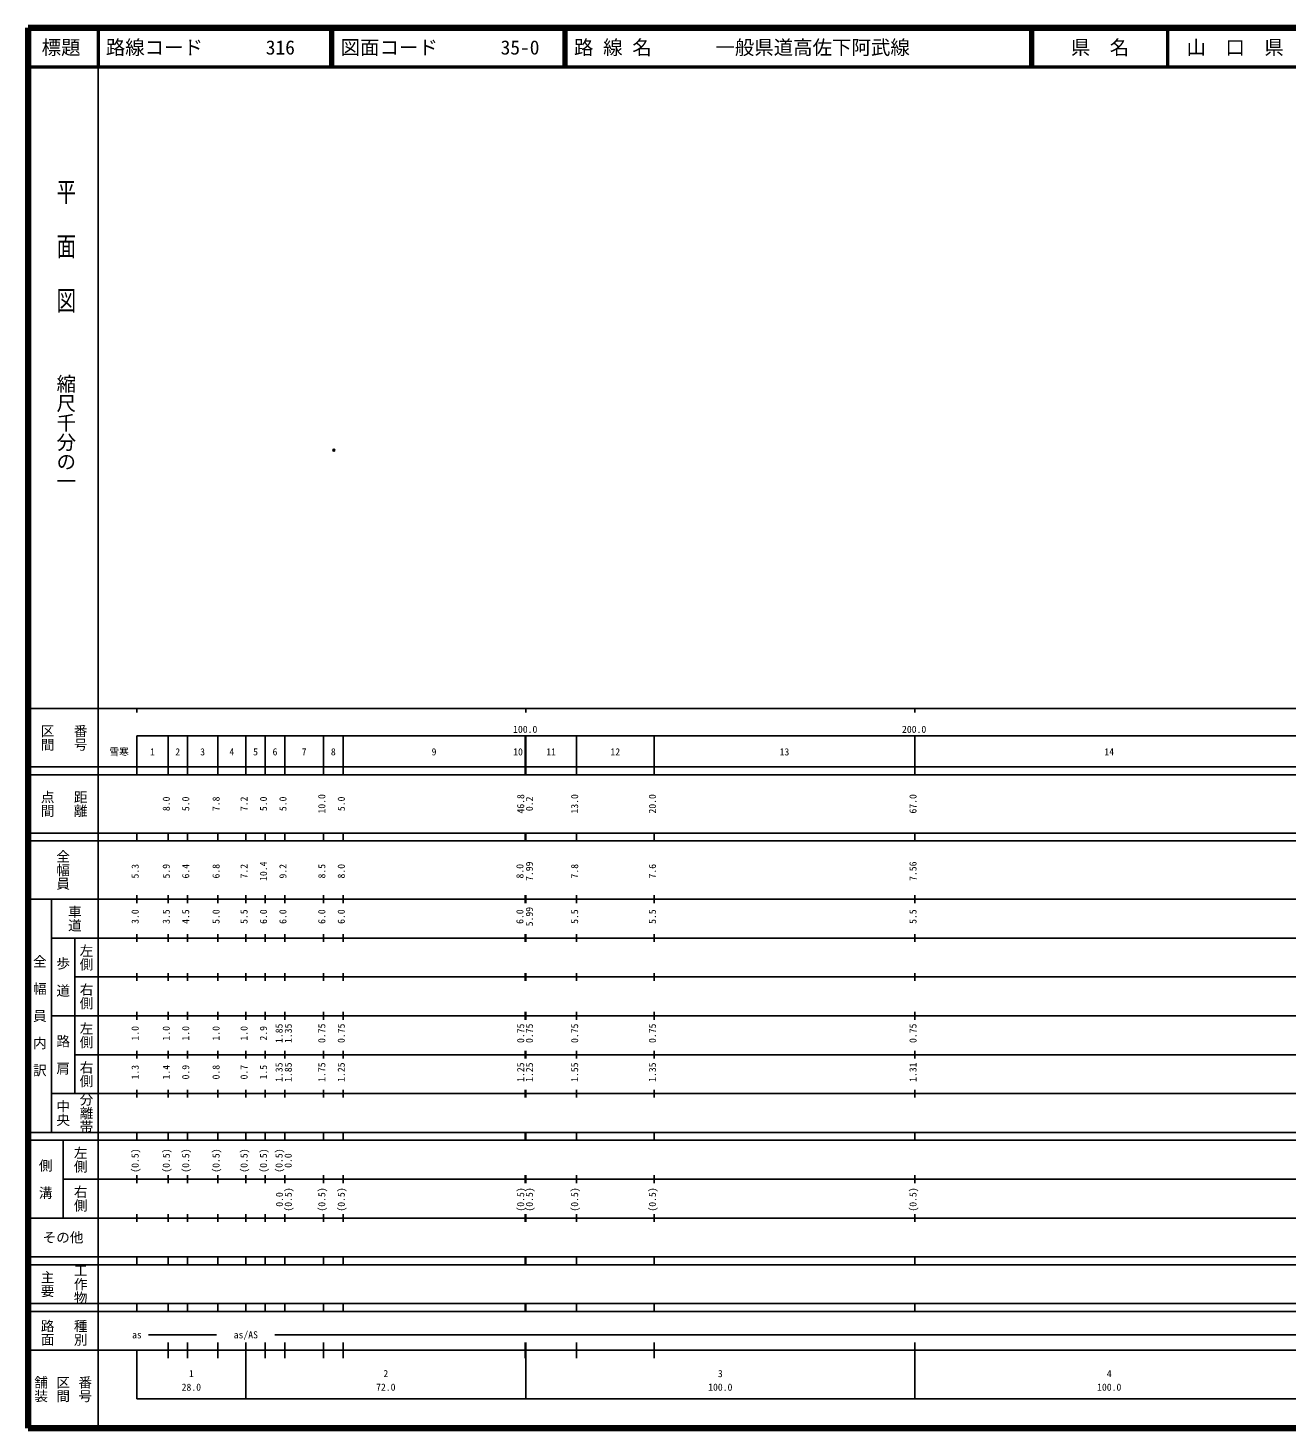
# Model space of a CAD drawing. Units: millimetres on the paper. Extents: x 40 to 680, y 20 to 380.
# Drawn here: x 40 to 363.7, y 20 to 380 of the extents above; entities that cross this region are included whole.
import ezdxf
from ezdxf.enums import TextEntityAlignment as Align

# ---------------------------------------------------------------- set-up
doc = ezdxf.new("R2010")
doc.units = ezdxf.units.MM
doc.header["$PDMODE"] = 32
doc.header["$PDSIZE"] = 0.5
doc.layers.add('M-OTRS', color=6, linetype='Continuous')
doc.layers.add('M-TTL-TXT', color=7, linetype='Continuous')
for name, color, linetype, lineweight in [('M-TTL', 2, 'Continuous', 140), ('M-TTL-BAND', 7, 'Continuous', 25), ('M-TTL-LINE', 7, 'Continuous', 50)]:
    doc.layers.add(name, color=color, linetype=linetype, lineweight=lineweight)
doc.styles.add('@ＭＳ ゴシック', font='')
doc.styles.add('ＭＳ ゴシック', font='')
doc.styles.get('@ＭＳ ゴシック').set_extended_font_data('@MS Gothic')
doc.styles.get('ＭＳ ゴシック').set_extended_font_data('MS Gothic')

msp = doc.modelspace()

# ---------------------------------------------------------------- linework, layer by layer
at = {"layer": 'M-OTRS'}
msp.add_point((118.667, 271.408), dxfattribs=at)
at = {"layer": 'M-TTL'}
for p, q in [((40, 380), (40, 20)), ((680, 380), (40, 380)), ((40, 20), (680, 20))]:
    msp.add_line(p, q, dxfattribs=at)
at = {"layer": 'M-TTL-BAND'}
for p, q in [((58, 370), (58, 20)), ((40, 205), (579, 205)), ((68, 205), (68, 204)), ((168, 205), (168, 204)), ((268, 205), (268, 204)), ((68, 198), (579, 198)), ((68, 198), (68, 188)), ((76, 188), (76, 198)), ((81, 188), (81, 198)), ((88.8, 188), (88.8, 198)), ((96, 188), (96, 198)), ((101, 188), (101, 198)), ((106, 188), (106, 198)), ((116, 188), (116, 198)), ((121, 188), (121, 198)), ((167.8, 188), (167.8, 198)), ((168, 188), (168, 198)), ((181, 188), (181, 198)), ((201, 188), (201, 198)), ((268, 188), (268, 198)), ((40, 190), (579, 190)), ((40, 188), (579, 188)), ((40, 173), (579, 173)), ((68, 171), (68, 173)), ((76, 171), (76, 173)), ((81, 171), (81, 173)), ((88.8, 171), (88.8, 173)), ((96, 171), (96, 173)), ((101, 171), (101, 173)), ((106, 171), (106, 173)), ((116, 171), (116, 173)), ((121, 171), (121, 173)), ((167.8, 171), (167.8, 173)), ((168, 171), (168, 173)), ((181, 171), (181, 173)), ((201, 171), (201, 173)), ((268, 171), (268, 173)), ((40, 171), (579, 171)), ((40, 156), (579, 156)), ((46, 96), (46, 156)), ((68, 155), (68, 157)), ((76, 155), (76, 157)), ((81, 155), (81, 157)), ((88.8, 155), (88.8, 157)), ((96, 155), (96, 157)), ((101, 155), (101, 157)), ((106, 155), (106, 157)), ((116, 155), (116, 157)), ((121, 155), (121, 157)), ((167.8, 155), (167.8, 157)), ((168, 155), (168, 157)), ((181, 155), (181, 157)), ((201, 155), (201, 157)), ((268, 155), (268, 157)), ((46, 146), (579, 146)), ((52, 146), (52, 106)), ((68, 145), (68, 147)), ((76, 145), (76, 147)), ((81, 145), (81, 147)), ((88.8, 145), (88.8, 147)), ((96, 145), (96, 147)), ((101, 145), (101, 147)), ((106, 145), (106, 147)), ((116, 145), (116, 147)), ((121, 145), (121, 147)), ((167.8, 145), (167.8, 147)), ((168, 145), (168, 147)), ((181, 145), (181, 147)), ((201, 145), (201, 147)), ((268, 145), (268, 147)), ((68, 135), (68, 137)), ((76, 135), (76, 137)), ((81, 135), (81, 137)), ((88.8, 135), (88.8, 137)), ((96, 135), (96, 137)), ((101, 135), (101, 137)), ((106, 135), (106, 137)), ((116, 135), (116, 137)), ((121, 135), (121, 137)), ((167.8, 135), (167.8, 137)), ((168, 135), (168, 137)), ((181, 135), (181, 137)), ((201, 135), (201, 137)), ((268, 135), (268, 137)), ((52, 136), (579, 136)), ((46, 126), (579, 126)), ((68, 125), (68, 127)), ((76, 125), (76, 127)), ((81, 125), (81, 127)), ((88.8, 125), (88.8, 127)), ((96, 125), (96, 127)), ((101, 125), (101, 127)), ((106, 125), (106, 127)), ((116, 125), (116, 127)), ((121, 125), (121, 127)), ((167.8, 125), (167.8, 127)), ((168, 125), (168, 127)), ((181, 125), (181, 127)), ((201, 125), (201, 127)), ((268, 125), (268, 127)), ((52, 116), (579, 116)), ((68, 115), (68, 117)), ((76, 115), (76, 117)), ((81, 115), (81, 117)), ((88.8, 115), (88.8, 117)), ((96, 115), (96, 117)), ((101, 115), (101, 117)), ((106, 115), (106, 117)), ((116, 115), (116, 117)), ((121, 115), (121, 117)), ((167.8, 115), (167.8, 117)), ((168, 115), (168, 117)), ((181, 115), (181, 117)), ((201, 115), (201, 117)), ((268, 115), (268, 117)), ((46, 106), (579, 106)), ((68, 105), (68, 107)), ((76, 105), (76, 107)), ((81, 105), (81, 107)), ((88.8, 105), (88.8, 107)), ((96, 105), (96, 107)), ((101, 105), (101, 107)), ((106, 105), (106, 107)), ((116, 105), (116, 107)), ((121, 105), (121, 107)), ((167.8, 105), (167.8, 107)), ((168, 105), (168, 107)), ((181, 105), (181, 107)), ((201, 105), (201, 107)), ((268, 105), (268, 107)), ((40, 96), (579, 96)), ((40, 94), (579, 94)), ((49, 94), (49, 74)), ((68, 94), (68, 96)), ((76, 94), (76, 96)), ((81, 94), (81, 96)), ((88.8, 94), (88.8, 96)), ((96, 94), (96, 96)), ((101, 94), (101, 96)), ((106, 94), (106, 96)), ((116, 94), (116, 96)), ((121, 94), (121, 96)), ((167.8, 94), (167.8, 96)), ((168, 94), (168, 96)), ((181, 94), (181, 96)), ((201, 94), (201, 96)), ((268, 94), (268, 96)), ((49, 84), (579, 84)), ((68, 83), (68, 85)), ((76, 83), (76, 85)), ((81, 83), (81, 85)), ((88.8, 83), (88.8, 85)), ((96, 83), (96, 85)), ((101, 83), (101, 85)), ((106, 83), (106, 85)), ((116, 83), (116, 85)), ((121, 83), (121, 85)), ((167.8, 83), (167.8, 85)), ((168, 83), (168, 85)), ((181, 83), (181, 85)), ((201, 83), (201, 85)), ((268, 83), (268, 85)), ((40, 74), (579, 74)), ((68, 73), (68, 75)), ((76, 73), (76, 75)), ((81, 73), (81, 75)), ((88.8, 73), (88.8, 75)), ((96, 73), (96, 75)), ((101, 73), (101, 75)), ((106, 73), (106, 75)), ((116, 73), (116, 75)), ((121, 73), (121, 75)), ((167.8, 73), (167.8, 75)), ((168, 73), (168, 75)), ((181, 73), (181, 75)), ((201, 73), (201, 75)), ((268, 73), (268, 75)), ((40, 64), (579, 64)), ((40, 62), (579, 62)), ((68, 62), (68, 64)), ((76, 62), (76, 64)), ((81, 62), (81, 64)), ((88.8, 62), (88.8, 64)), ((96, 62), (96, 64)), ((101, 62), (101, 64)), ((106, 62), (106, 64)), ((116, 62), (116, 64)), ((121, 62), (121, 64)), ((167.8, 62), (167.8, 64)), ((168, 62), (168, 64)), ((181, 62), (181, 64)), ((201, 62), (201, 64)), ((268, 62), (268, 64)), ((40, 52), (579, 52)), ((68, 50), (68, 52)), ((76, 50), (76, 52)), ((81, 50), (81, 52)), ((88.8, 50), (88.8, 52)), ((96, 50), (96, 52)), ((101, 50), (101, 52)), ((106, 50), (106, 52)), ((116, 50), (116, 52)), ((121, 50), (121, 52)), ((167.8, 50), (167.8, 52)), ((168, 50), (168, 52)), ((181, 50), (181, 52)), ((201, 50), (201, 52)), ((268, 50), (268, 52)), ((40, 50), (579, 50)), ((71, 44), (88.5, 44)), ((103.5, 44), (565, 44)), ((40, 40), (579, 40)), ((68, 40), (68, 27.5)), ((76, 38), (76, 42)), ((81, 38), (81, 42)), ((88.8, 38), (88.8, 42)), ((96, 27.5), (96, 42)), ((101, 38), (101, 42)), ((106, 38), (106, 42)), ((116, 38), (116, 42)), ((121, 38), (121, 42)), ((167.8, 38), (167.8, 42)), ((168, 27.5), (168, 42)), ((181, 38), (181, 42)), ((201, 38), (201, 42)), ((268, 27.5), (268, 42)), ((68, 27.5), (579, 27.5))]:
    msp.add_line(p, q, dxfattribs=at)
at = {"layer": 'M-TTL-LINE'}
for p, q in [((58, 380), (58, 370)), ((117.75, 380), (117.75, 370)), ((118.25, 380), (118.25, 370)), ((177.75, 380), (177.75, 370)), ((178.25, 380), (178.25, 370)), ((297.75, 380), (297.75, 370)), ((298.25, 380), (298.25, 370)), ((333, 380), (333, 370)), ((40, 370), (680, 370))]:
    msp.add_line(p, q, dxfattribs=at)

# ---------------------------------------------------------------- texts
at = {"layer": 'M-TTL-BAND', "style": '@ＭＳ ゴシック', "width": 1.4}
msp.add_text('平  面  図', height=3.666, rotation=270, dxfattribs=at).set_placement((49.777, 306.475), align=Align.MIDDLE_RIGHT)
at = {"layer": 'M-TTL-BAND', "style": '@ＭＳ ゴシック'}
msp.add_text('縮尺千分の一', height=3.666, rotation=270, dxfattribs=at).set_placement((49.777, 261.03), align=Align.MIDDLE_RIGHT)
for s, p in [('区間', (45, 197.5)), ('番号', (53.5, 197.5)), ('点間', (45, 180.5)), ('距離', (53.5, 180.5)), ('全幅員', (49, 163.5)), ('車道', (52, 151)), ('左側', (55, 141)), ('全\u3000幅\u3000員\u3000内\u3000訳', (43, 126)), ('歩\u3000道', (49, 136)), ('右側', (55, 131)), ('左側', (55, 121)), ('路\u3000肩', (49, 116)), ('右側', (55, 111)), ('分離帯', (55, 101)), ('中央', (49, 101)), ('左側', (53.5, 89)), ('側\u3000溝', (44.5, 84)), ('右側', (53.5, 79)), ('工作物', (53.5, 57)), ('主要', (45, 57)), ('路面', (45, 44.5)), ('種別', (53.5, 44.5)), ('舗装', (43.333, 30)), ('区間', (49, 30)), ('番号', (54.667, 30))]:
    msp.add_text(s, height=2.566, rotation=270, dxfattribs=at).set_placement(p, align=Align.MIDDLE_CENTER)
at = {"layer": 'M-TTL-BAND', "style": 'ＭＳ ゴシック'}
for s, p in [('100.0', (167.844, 198.195)), ('200.0', (267.844, 198.195)), ('雪寒', (63.426, 192.405)), ('1', (72, 192.405)), ('2', (78.5, 192.405)), ('3', (84.9, 192.405)), ('4', (92.4, 192.405)), ('5', (98.5, 192.405)), ('6', (103.5, 192.405)), ('7', (111, 192.405)), ('8', (118.5, 192.405)), ('9', (144.4, 192.405)), ('10', (165.998, 192.405)), ('11', (174.5, 192.405)), ('12', (191, 192.405)), ('13', (234.5, 192.405)), ('14', (318, 192.405)), ('as', (68, 42.5)), ('as/AS', (96, 42.5)), ('1', (82, 32.523)), ('2', (132, 32.523)), ('3', (218, 32.523)), ('4', (318, 32.523)), ('28.0', (82, 29.033)), ('72.0', (132, 29.033)), ('100.0', (218, 29.033)), ('100.0', (318, 29.033))]:
    msp.add_text(s, height=1.833, dxfattribs=at).set_placement(p, align=Align.BOTTOM_CENTER)
for s, p in [('8.0', (77, 180.5)), ('5.0', (82, 180.5)), ('7.8', (89.8, 180.5)), ('7.2', (97, 180.5)), ('5.0', (102, 180.5)), ('5.0', (107, 180.5)), ('10.0', (117, 180.5)), ('5.0', (122, 180.5)), ('46.8', (168.129, 180.5)), ('0.2', (170.375, 180.5)), ('13.0', (182, 180.5)), ('20.0', (202, 180.5)), ('67.0', (269, 180.5)), ('5.3', (69, 163.174)), ('5.9', (77, 163.174)), ('6.4', (82, 163.174)), ('6.8', (89.8, 163.174)), ('7.2', (97, 163.174)), ('10.4', (102, 163.174)), ('9.2', (107, 163.174)), ('8.5', (117, 163.174)), ('8.0', (122, 163.174)), ('8.0', (167.934, 163.174)), ('7.99', (170.369, 163.174)), ('7.8', (182, 163.174)), ('7.6', (202, 163.174)), ('7.56', (269, 163.174)), ('3.0', (69, 151.5)), ('3.5', (77, 151.5)), ('4.5', (82, 151.5)), ('5.0', (89.8, 151.5)), ('5.5', (97, 151.5)), ('6.0', (102, 151.5)), ('6.0', (107, 151.5)), ('6.0', (117, 151.5)), ('6.0', (122, 151.5)), ('6.0', (167.934, 151.5)), ('5.99', (170.369, 151.5)), ('5.5', (182, 151.5)), ('5.5', (202, 151.5)), ('5.5', (269, 151.5)), ('1.0', (69, 121.5)), ('1.0', (77, 121.5)), ('1.0', (82, 121.5)), ('1.0', (89.8, 121.5)), ('1.0', (97, 121.5)), ('2.9', (102, 121.5)), ('1.85', (106, 121.5)), ('1.35', (108.37, 121.5)), ('0.75', (117, 121.5)), ('0.75', (122, 121.5)), ('0.75', (168.129, 121.5)), ('0.75', (170.375, 121.5)), ('0.75', (182, 121.5)), ('0.75', (202, 121.5)), ('0.75', (269, 121.5)), ('1.3', (69, 111.5)), ('1.4', (77, 111.5)), ('0.9', (82, 111.5)), ('0.8', (89.8, 111.5)), ('0.7', (97, 111.5)), ('1.5', (102, 111.5)), ('1.35', (106, 111.5)), ('1.85', (108.37, 111.5)), ('1.75', (117, 111.5)), ('1.25', (122, 111.5)), ('1.25', (168.129, 111.5)), ('1.25', (170.375, 111.5)), ('1.55', (182, 111.5)), ('1.35', (202, 111.5)), ('1.31', (269, 111.5)), ('(0.5)', (69, 88.764)), ('(0.5)', (77, 88.764)), ('(0.5)', (82, 88.764)), ('(0.5)', (89.8, 88.764)), ('(0.5)', (97, 88.764)), ('(0.5)', (102, 88.764)), ('(0.5)', (106, 88.764)), ('0.0', (108.347, 88.764)), ('0.0', (106.106, 78.764)), ('(0.5)', (108.37, 78.764)), ('(0.5)', (117, 78.764)), ('(0.5)', (122, 78.764)), ('(0.5)', (168.129, 78.764)), ('(0.5)', (170.375, 78.764)), ('(0.5)', (182, 78.764)), ('(0.5)', (202, 78.764)), ('(0.5)', (269, 78.764))]:
    msp.add_text(s, height=1.833, rotation=90, dxfattribs=at).set_placement(p, align=Align.BOTTOM_CENTER)
msp.add_text('その他', height=2.566, dxfattribs=at).set_placement((49, 69), align=Align.MIDDLE_CENTER)
at = {"layer": 'M-TTL-TXT', "style": 'ＭＳ ゴシック'}
for s, p in [('標題', (48.5, 375)), ('県\u3000名', (315.625, 375)), ('山\u3000口\u3000県', (350.375, 375))]:
    msp.add_text(s, height=3.666, dxfattribs=at).set_placement(p, align=Align.MIDDLE_CENTER)
for s, p in [('路線コード', (60, 375)), ('316', (101.142, 375)), ('図面コード', (120.38, 375)), ('35-0', (161.521, 375)), ('路 線 名', (180.38, 375)), ('一般県道高佐下阿武線', (216.734, 375))]:
    msp.add_text(s, height=3.666, dxfattribs=at).set_placement(p, align=Align.MIDDLE_LEFT)

doc.saveas('drawing.dxf')
